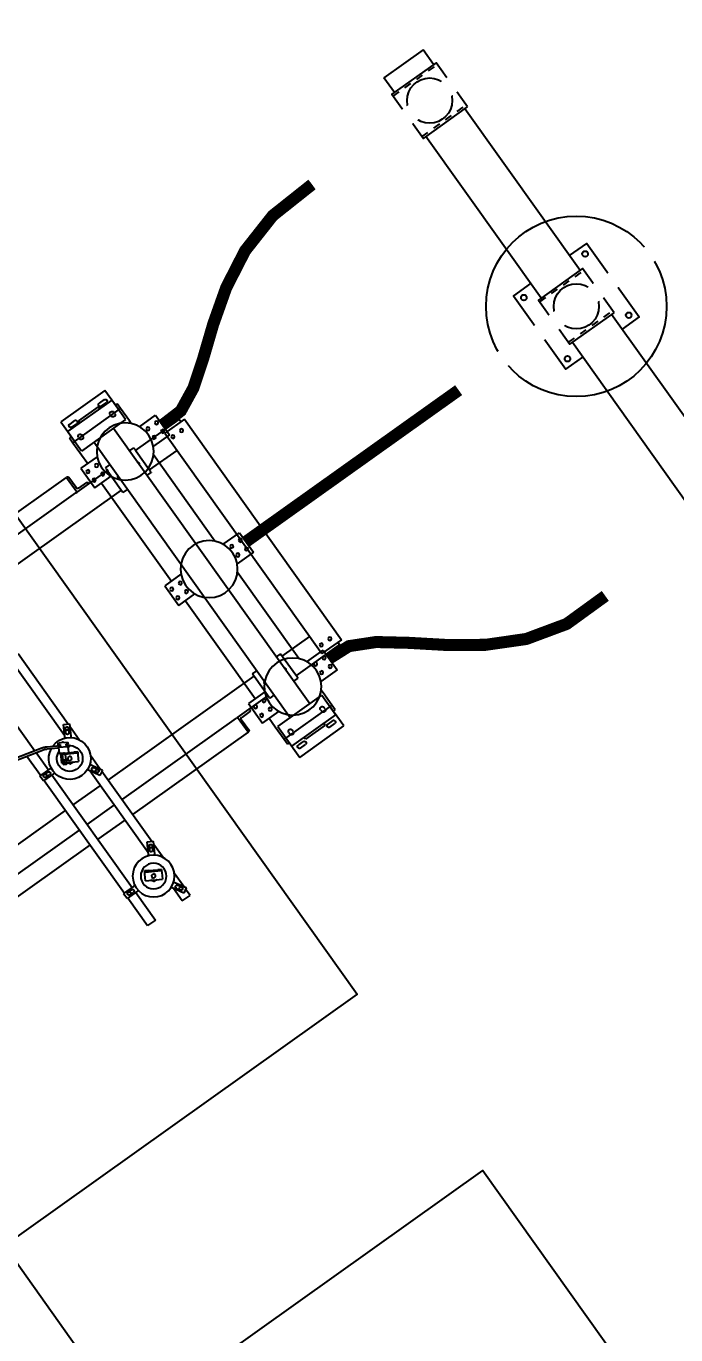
# Model space of a CAD drawing. Header units: feet. Extents: x 2321988 to 2329858, y 6722724 to 6730499.
# Drawn here: x 2326042.32 to 2326051.32, y 6726818.17 to 6726836.3 of the extents above; entities that cross this region are included whole.
import ezdxf

# ---------------------------------------------------------------- set-up
doc = ezdxf.new("R2010")
doc.units = ezdxf.units.FT
doc.header["$MEASUREMENT"] = 0
doc.header["$PDSIZE"] = 5
doc.linetypes.add('Midpoint Site Plan$0$HIDDEN', pattern=[0.375, 0.25, -0.125])
for name, color, linetype in [('BESS Dimensions', 3, 'Continuous'), ('C-BESS-EQUIPMENT', 255, 'Continuous'), ('Midpoint Site Plan$0$C-SWIR', 8, 'Continuous')]:
    doc.layers.add(name, color=color, linetype=linetype)
doc.styles.add('TG_DIMS', font='arial.ttf')
doc.dimstyles.new('TG-PROPOSED-ANNO', dxfattribs={"dimtxt": 0.1, "dimasz": 0.1, "dimexe": 0.05, "dimexo": 0.05, "dimgap": 0.02, "dimtad": 0, "dimtih": 1, "dimtoh": 1, "dimdsep": 46, "dimtxsty": 'TG_DIMS', "dimcen": 0, "dimclrd": 256, "dimclre": 256, "dimclrt": 256, "dimaunit": 1, "dimadec": 6, "dimazin": 2, "dimtfac": 1, "dimtofl": 0, "dimtmove": 1, "dimatfit": 3, "dimfxl": 1, "dimtolj": 1, "dimtzin": 0, "dimarcsym": 0})

# ---------------------------------------------------------------- blocks, each defined once
blk = doc.blocks.new('Midpoint Site Plan$0$GA 34.5kV 10MVAR Cap Bank top')
at = {"color": 0}
for p, q in [((51.81, 42.49), (50.23, 42.49)), ((50.23, 36.86), (50.23, 42.49)), ((51.81, 36.86), (51.81, 42.49)), ((58.24, 41.58), (57.2, 39.77)), ((57.31, 42.49), (58.89, 42.49)), ((57.31, 42.49), (57.31, 39.96)), ((58.24, 41.58), (58.25, 41.59)), ((59.12, 41.09), (58.25, 41.59)), ((58.89, 42.49), (58.89, 41.22)), ((57.2, 39.76), (57.1, 39.59)), ((57.2, 39.77), (57.2, 39.76)), ((57.72, 40.23), (58.07, 40.83)), ((57.96, 39.09), (58.06, 39.26)), ((58.06, 39.26), (58.07, 39.27)), ((58.07, 39.27), (59.11, 41.08)), ((58.55, 40.55), (58.21, 39.95)), ((58.89, 40.69), (58.89, 37.97)), ((59.12, 41.09), (59.11, 41.08)), ((54.27, 36.21), (56.71, 37.62)), ((57.25, 36.68), (56.71, 37.62)), ((50.06, 36.86), (50.08, 36.86)), ((50.06, 36.86), (50.06, 35.86)), ((50.08, 35.86), (50.06, 35.86)), ((52.16, 36.86), (50.08, 36.86)), ((50.08, 35.86), (52.16, 35.86)), ((50.23, 12.86), (50.23, 35.86)), ((50.81, 36.64), (51.5, 36.64)), ((51.5, 36.08), (50.81, 36.08)), ((51.81, 12.86), (51.81, 35.86)), ((52.17, 36.86), (52.16, 36.86)), ((52.16, 35.86), (52.17, 35.86)), ((52.37, 36.86), (52.17, 36.86)), ((52.17, 35.86), (52.37, 35.86)), ((54.27, 36.21), (54.81, 35.27)), ((54.81, 35.27), (54.99, 34.97)), ((54.99, 34.97), (55.53, 35.28)), ((54.99, 34.97), (55.08, 34.8)), ((55.62, 35.12), (55.08, 34.8)), ((55.43, 36.36), (55.62, 36.68)), ((55.62, 36.04), (55.43, 36.36)), ((55.53, 35.28), (56.88, 36.06)), ((55.62, 36.68), (56, 36.68)), ((56, 36.04), (55.62, 36.04)), ((55.62, 35.12), (56.98, 35.9)), ((56, 36.68), (56.19, 36.36)), ((56.19, 36.36), (56, 36.04)), ((56.88, 36.06), (57.43, 36.38)), ((57.52, 36.22), (56.98, 35.9)), ((57.43, 36.38), (57.25, 36.68)), ((57.52, 36.22), (57.43, 36.38)), ((57.1, 33.13), (57.2, 32.96)), ((57.2, 32.96), (57.2, 32.95)), ((57.2, 32.95), (58.24, 31.14)), ((57.31, 32.76), (57.31, 15.96)), ((58.06, 33.46), (57.96, 33.63)), ((58.07, 33.45), (58.06, 33.46)), ((59.11, 31.64), (58.07, 33.45)), ((58.21, 32.77), (58.55, 32.17)), ((58.89, 34.75), (58.89, 32.03)), ((58.07, 31.89), (57.72, 32.49)), ((58.25, 31.13), (58.24, 31.14)), ((58.25, 31.13), (59.12, 31.63)), ((58.89, 31.5), (58.89, 17.22)), ((59.11, 31.64), (59.12, 31.63)), ((87.06, 32.12), (96.06, 32.12)), ((87.06, 28.12), (87.06, 32.12)), ((89.56, 32.49), (89.56, 32.12)), ((93.56, 32.49), (89.56, 32.49)), ((93.56, 32.49), (93.56, 32.12)), ((96.06, 28.12), (96.06, 32.12)), ((87.97, 29.96), (87.97, 30.27)), ((88.65, 30.27), (88.65, 29.96)), ((94.47, 29.96), (94.47, 30.27)), ((95.15, 30.27), (95.15, 29.96)), ((87.06, 28.12), (96.06, 28.12)), ((89.56, 28.12), (89.56, -28.13)), ((93.56, 28.12), (93.56, -28.13)), ((50.23, 25.99), (24.24, 25.99)), ((57.31, 25.99), (51.81, 25.99)), ((82.5, 25.99), (58.89, 25.99)), ((82.6, 25.99), (82.5, 25.99)), ((82.5, 25.99), (82.5, 22.99)), ((82.8, 23.68), (82.8, 25.74)), ((24.69, 22.99), (50.23, 22.99)), ((51.81, 22.99), (57.31, 22.99)), ((58.89, 22.99), (82.24, 22.99)), ((82.5, 22.99), (82.24, 22.99)), ((82.5, 22.99), (82.97, 22.99)), ((82.97, 22.99), (88.69, 22.99)), ((84.71, 23.37), (83.05, 23.37)), ((84.92, 22.99), (84.92, 23.12)), ((89.56, 23.49), (88.69, 23.49)), ((88.69, 23.49), (88.69, 23.46)), ((88.69, 23.36), (88.69, 23.46)), ((88.69, 23.36), (88.69, 23.15)), ((88.69, 23.15), (88.69, 22.87)), ((88.69, 22.87), (88.69, 19.12)), ((94.44, 23.49), (93.56, 23.49)), ((94.44, 23.49), (94.44, 23.46)), ((94.44, 23.36), (94.44, 23.46)), ((94.44, 23.36), (94.44, 23.15)), ((94.44, 23.15), (94.44, 22.87)), ((94.44, 22.99), (103.31, 22.99)), ((94.44, 22.87), (94.44, 19.12)), ((104.06, 22.49), (100.06, 22.49)), ((100.06, -22.51), (100.06, 22.49)), ((103.31, 22.49), (103.31, 22.99)), ((104.06, -22.51), (104.06, 22.49)), ((28.89, 18.99), (50.23, 18.99)), ((51.81, 18.99), (57.31, 18.99)), ((58.24, 17.58), (57.2, 15.77)), ((58.24, 17.58), (58.25, 17.59)), ((59.12, 17.09), (58.25, 17.59)), ((58.89, 18.99), (88.69, 18.99)), ((88.69, 19.12), (88.69, 18.83)), ((88.69, 18.83), (88.69, 18.62)), ((88.69, 18.52), (88.69, 18.62)), ((88.69, 18.52), (88.69, 18.49)), ((89.56, 18.49), (88.69, 18.49)), ((94.44, 18.49), (93.56, 18.49)), ((94.44, 19.12), (94.44, 18.83)), ((94.44, 18.99), (100.06, 18.99)), ((94.44, 18.83), (94.44, 18.62)), ((94.44, 18.52), (94.44, 18.62)), ((94.44, 18.52), (94.44, 18.49)), ((57.2, 15.76), (57.1, 15.59)), ((57.2, 15.77), (57.2, 15.76)), ((57.72, 16.23), (58.07, 16.83)), ((57.96, 15.09), (58.06, 15.26)), ((58.06, 15.26), (58.07, 15.27)), ((58.07, 15.27), (59.11, 17.08)), ((58.55, 16.55), (58.21, 15.95)), ((58.89, 16.69), (58.89, 13.97)), ((59.12, 17.09), (59.11, 17.08)), ((55.05, 12.67), (56.71, 13.62)), ((57.25, 12.68), (56.71, 13.62)), ((50.06, 12.86), (50.08, 12.86)), ((50.06, 12.86), (50.06, 11.86)), ((50.08, 11.86), (50.06, 11.86)), ((52.16, 12.86), (50.08, 12.86)), ((50.08, 11.86), (52.16, 11.86)), ((50.23, 7.9), (50.23, 11.86)), ((50.81, 12.64), (51.5, 12.64)), ((51.5, 12.08), (50.81, 12.08)), ((51.81, 8.31), (51.81, 11.86)), ((52.17, 12.86), (52.16, 12.86)), ((52.16, 11.86), (52.17, 11.86)), ((52.37, 12.86), (52.17, 12.86)), ((52.17, 11.86), (52.37, 11.86)), ((54.27, 12.21), (54.41, 12.29)), ((54.27, 12.21), (54.81, 11.27)), ((54.54, 12.44), (54.37, 12.35)), ((54.39, 12.32), (54.58, 12)), ((54.41, 12.53), (54.48, 12.41)), ((54.42, 12.57), (54.8, 12.79)), ((54.86, 12.63), (54.54, 12.44)), ((55.29, 12.37), (54.54, 11.94)), ((54.54, 11.94), (54.6, 11.83)), ((55.36, 12.26), (54.6, 11.83)), ((54.72, 12.51), (54.9, 12.18)), ((54.76, 11.92), (55.23, 11.11)), ((54.81, 11.27), (54.99, 10.97)), ((54.85, 12.78), (54.92, 12.66)), ((55.02, 12.72), (54.86, 12.63)), ((55.48, 11.04), (54.95, 10.73)), ((54.99, 10.97), (55.53, 11.28)), ((54.99, 10.97), (55.08, 10.8)), ((55.04, 12.69), (55.23, 12.37)), ((55.2, 12.17), (55.67, 11.36)), ((55.36, 12.26), (55.29, 12.37)), ((55.43, 12.36), (55.62, 12.68)), ((55.62, 12.04), (55.43, 12.36)), ((55.62, 11.12), (55.48, 11.04)), ((55.53, 11.28), (56.88, 12.06)), ((55.62, 12.68), (56, 12.68)), ((56, 12.04), (55.62, 12.04)), ((55.62, 11.12), (56.98, 11.9)), ((56, 12.68), (56.19, 12.36)), ((56.19, 12.36), (56, 12.04)), ((56.69, 10.58), (56.22, 11.39)), ((56.88, 12.06), (57.43, 12.38)), ((57.52, 12.22), (56.98, 11.9)), ((57.43, 12.38), (57.25, 12.68)), ((57.52, 12.22), (57.43, 12.38)), ((53.68, 8.9), (55.26, 9.81)), ((53.87, 8.57), (55.77, 9.67)), ((54.92, 10.64), (55.39, 9.83)), ((55.25, 9.83), (55.23, 9.86)), ((55.25, 9.83), (55.29, 9.76)), ((55.39, 9.58), (55.29, 9.76)), ((55.39, 9.83), (55.4, 9.82)), ((55.44, 9.57), (55.46, 9.58)), ((55.46, 9.58), (55.63, 9.68)), ((55.48, 9.81), (56.67, 10.5)), ((55.56, 9.43), (55.59, 9.36)), ((55.57, 9.47), (55.7, 9.52)), ((55.57, 9.4), (55.57, 9.4)), ((55.64, 9.79), (55.59, 9.87)), ((55.61, 9.34), (55.59, 9.36)), ((55.61, 9.34), (55.63, 9.3)), ((55.63, 9.68), (55.65, 9.69)), ((55.63, 9.3), (55.67, 9.24)), ((55.63, 9.3), (55.63, 9.3)), ((55.84, 9.56), (55.64, 9.9)), ((55.64, 9.79), (55.67, 9.74)), ((55.67, 9.24), (55.68, 9.21)), ((55.7, 9.52), (55.7, 9.52)), ((55.72, 9.2), (56.38, 9.46)), ((56.51, 10.4), (56.7, 10.06)), ((56.52, 9.53), (57.08, 9.99)), ((56.56, 10.43), (56.61, 10.35)), ((56.64, 10.3), (56.61, 10.35)), ((56.64, 10.17), (56.95, 10.35)), ((56.68, 10.29), (56.71, 10.3)), ((56.7, 10.57), (56.69, 10.58)), ((56.71, 10.3), (56.87, 10.4)), ((56.75, 10.74), (56.76, 10.71)), ((56.81, 10.63), (56.76, 10.71)), ((56.81, 10.63), (56.91, 10.45)), ((56.81, 10.16), (56.92, 10.25)), ((56.81, 10.16), (56.81, 10.16)), ((56.87, 10.4), (56.9, 10.41)), ((56.95, 10.35), (56.91, 10.42)), ((57, 10.17), (56.96, 10.24)), ((57, 10.17), (57.01, 10.15)), ((57.03, 10.11), (57.01, 10.15)), ((57.04, 10.11), (57.03, 10.11)), ((57.07, 10.05), (57.04, 10.11)), ((57.08, 10.03), (57.07, 10.05)), ((57.1, 9.13), (57.2, 8.96)), ((57.2, 8.96), (57.2, 8.95)), ((57.2, 8.95), (58.24, 7.14)), ((57.31, 8.76), (57.31, -8.04)), ((58.06, 9.46), (57.96, 9.63)), ((58.07, 9.45), (58.06, 9.46)), ((59.11, 7.64), (58.07, 9.45)), ((58.21, 8.77), (58.55, 8.17)), ((58.89, 10.75), (58.89, 8.03)), ((26.27, 1.76), (52.95, 8.6)), ((26.31, 1.38), (53.04, 8.24)), ((51.81, -11.14), (51.81, 7.92)), ((58.07, 7.89), (57.72, 8.49)), ((58.25, 7.13), (58.24, 7.14)), ((58.25, 7.13), (59.12, 7.63)), ((58.89, 7.5), (58.89, -6.78)), ((59.11, 7.64), (59.12, 7.63)), ((58.89, -19.01), (88.69, -19.01)), ((88.69, -18.51), (89.56, -18.51)), ((88.69, -18.54), (88.69, -18.51)), ((88.69, -18.54), (88.69, -18.64)), ((88.69, -18.85), (88.69, -18.64)), ((88.69, -19.13), (88.69, -18.85)), ((88.69, -22.88), (88.69, -19.13)), ((93.56, -18.51), (94.44, -18.51)), ((94.44, -18.54), (94.44, -18.51)), ((94.44, -18.54), (94.44, -18.64)), ((94.44, -18.85), (94.44, -18.64)), ((94.44, -19.13), (94.44, -18.85)), ((94.44, -19.01), (100.06, -19.01)), ((94.44, -22.88), (94.44, -19.13)), ((58.89, -23.01), (82.24, -23.01)), ((82.24, -23.01), (82.5, -23.01)), ((82.5, -23.01), (82.97, -23.01)), ((82.5, -26.01), (82.5, -23.01)), ((82.8, -23.7), (82.8, -25.76)), ((82.97, -23.01), (88.69, -23.01)), ((84.71, -23.38), (83.05, -23.38)), ((84.92, -23.01), (84.92, -23.13)), ((88.69, -23.17), (88.69, -22.88)), ((88.69, -23.38), (88.69, -23.17)), ((88.69, -23.38), (88.69, -23.48)), ((88.69, -23.51), (88.69, -23.48)), ((88.69, -23.51), (89.56, -23.51)), ((93.56, -23.51), (94.44, -23.51)), ((94.44, -23.17), (94.44, -22.88)), ((94.44, -23.01), (103.31, -23.01)), ((94.44, -23.38), (94.44, -23.17)), ((94.44, -23.38), (94.44, -23.48)), ((94.44, -23.51), (94.44, -23.48)), ((104.06, -22.51), (100.06, -22.51)), ((103.31, -22.51), (103.31, -23.01)), ((58.89, -26.01), (82.5, -26.01)), ((82.6, -26.01), (82.5, -26.01)), ((96.06, -28.13), (87.06, -28.13)), ((87.06, -28.13), (87.06, -32.13)), ((96.06, -28.13), (96.06, -32.13)), ((87.97, -30.29), (87.97, -29.98)), ((88.65, -29.98), (88.65, -30.29)), ((94.47, -30.29), (94.47, -29.98)), ((95.15, -29.98), (95.15, -30.29)), ((96.06, -32.13), (87.06, -32.13)), ((89.56, -32.13), (89.56, -32.51)), ((93.56, -32.51), (89.56, -32.51)), ((93.56, -32.13), (93.56, -32.51))]:
    blk.add_line(p, q, dxfattribs=at)
at = {"color": 0, "ltscale": 0.114173}
for p, q in [((87.06, 34.4), (96.06, 34.4)), ((96.06, -34.1), (87.06, -34.1))]:
    blk.add_line(p, q, dxfattribs=at)
at = {"color": 0, "ltscale": 0.050688}
for p, q in [((87.06, 30.4), (87.06, 34.4)), ((96.06, 34.4), (96.06, 30.4)), ((85.31, 22.15), (85.31, 26.15)), ((100.56, 22.15), (100.56, 26.15)), ((85.31, -1.85), (85.31, 2.15)), ((100.56, -1.85), (100.56, 2.15)), ((85.31, -25.85), (85.31, -21.85)), ((100.56, -25.85), (100.56, -21.85)), ((87.06, -34.1), (87.06, -30.1)), ((96.06, -30.1), (96.06, -34.1))]:
    blk.add_line(p, q, dxfattribs=at)
at = {"color": 0, "ltscale": 0.012597}
for p, q in [((88.06, 33.21), (89.06, 33.21)), ((94.06, 33.21), (95.06, 33.21)), ((86.69, 30.4), (86.69, 31.4)), ((89.06, 32.58), (88.06, 32.58)), ((95.06, 32.58), (94.06, 32.58)), ((96.44, 31.4), (96.44, 30.4)), ((88.06, -32.29), (89.06, -32.29)), ((94.06, -32.29), (95.06, -32.29)), ((89.06, -32.92), (88.06, -32.92)), ((95.06, -32.92), (94.06, -32.92))]:
    blk.add_line(p, q, dxfattribs=at)
at = {"color": 0, "ltscale": 0.004661}
for p, q in [((86.69, 31.4), (87.06, 31.4)), ((96.06, 31.4), (96.44, 31.4)), ((87.06, -31.1), (86.69, -31.1)), ((96.44, -31.1), (96.06, -31.1))]:
    blk.add_line(p, q, dxfattribs=at)
at = {"color": 0, "ltscale": 0.123695}
for p, q in [((96.44, 30.4), (86.69, 30.4)), ((86.69, -30.1), (96.44, -30.1))]:
    blk.add_line(p, q, dxfattribs=at)
at = {"color": 0, "ltscale": 0.049761}
for p, q in [((86.69, 27.9), (86.69, 30.4)), ((96.44, 30.4), (96.44, 27.9)), ((86.69, -30.1), (86.69, -27.6)), ((96.44, -27.6), (96.44, -30.1))]:
    blk.add_line(p, q, dxfattribs=at)
at = {"color": 0, "ltscale": 0.04201}
for p, q in [((85.31, 26.15), (88.63, 26.15)), ((100.56, 26.15), (97.24, 26.15)), ((88.63, 22.15), (85.31, 22.15)), ((97.24, 22.15), (100.56, 22.15)), ((85.31, 2.15), (88.63, 2.15)), ((100.56, 2.15), (97.24, 2.15)), ((88.63, -1.85), (85.31, -1.85)), ((97.24, -1.85), (100.56, -1.85)), ((85.31, -21.85), (88.63, -21.85)), ((100.56, -21.85), (97.24, -21.85)), ((88.63, -25.85), (85.31, -25.85)), ((97.24, -25.85), (100.56, -25.85))]:
    blk.add_line(p, q, dxfattribs=at)
at = {"color": 0, "ltscale": 0.02212}
for p, q in [((86.69, 26.15), (86.69, 27.9)), ((86.69, -27.6), (86.69, -25.85))]:
    blk.add_line(p, q, dxfattribs=at)
at = {"color": 0, "ltscale": 0.00674}
for p, q in [((96.44, 27.9), (96.44, 27.36)), ((96.44, -27.07), (96.44, -27.6))]:
    blk.add_line(p, q, dxfattribs=at)
at = {"color": 0, "ltscale": 0.253839}
for p, q in [((86.69, 2.15), (86.69, 22.15)), ((86.69, -21.85), (86.69, -1.85))]:
    blk.add_line(p, q, dxfattribs=at)
at = {"color": 0, "ltscale": 0.223079}
for p, q in [((96.44, 20.93), (96.44, 3.36)), ((96.44, -3.07), (96.44, -20.64))]:
    blk.add_line(p, q, dxfattribs=at)
at = {"color": 0, "ltscale": 0.01258}
for p, q in [((86.69, -31.1), (86.69, -30.1)), ((96.44, -30.1), (96.44, -31.1))]:
    blk.add_line(p, q, dxfattribs=at)
at = {"color": 0}
for centre, radius in [((55.81, 36.36), 3.48), ((55.81, 36.36), 2.14), ((100.81, 21.24), 0.281), ((102.56, 21.24), 0.281), ((100.81, -21.26), 0.281), ((102.56, -21.26), 0.281)]:
    blk.add_circle(centre, radius, dxfattribs=at)
at = {"color": 0, "ltscale": 0.481257}
for centre in [(92.94, 24.15), (92.94, 0.15), (92.94, -23.85)]:
    blk.add_circle(centre, 4.75, dxfattribs=at)
at = {"color": 0, "ltscale": 0.022317}
for centre in [(85.94, 25.02), (87.69, 25.02), (98.19, 25.02), (99.94, 25.02), (85.94, 23.27), (87.69, 23.27), (98.19, 23.27), (99.94, 23.27), (85.94, 1.02), (87.69, 1.02), (98.19, 1.02), (99.94, 1.02), (85.94, -0.73), (87.69, -0.73), (98.19, -0.73), (99.94, -0.73), (85.94, -22.98), (87.69, -22.98), (98.19, -22.98), (99.94, -22.98), (85.94, -24.73), (87.69, -24.73), (98.19, -24.73), (99.94, -24.73)]:
    blk.add_circle(centre, 0.281, dxfattribs=at)
at = {"color": 0}
for centre, radius, start, end in [((57.97, 40.09), 0.281, 150, 330), ((58.31, 40.69), 0.281, 0.013, 328.7818), ((58.31, 40.69), 0.281, 330, 150), ((55.81, 36.36), 0.813, 90, 150), ((55.81, 36.36), 0.813, 82.4595, 90), ((50.81, 36.36), 0.281, 90, 270), ((50.81, 36.36), 0.281, 270, 90), ((51.5, 36.36), 0.281, 270, 90), ((55.81, 36.36), 0.813, 150, 157.5405), ((57.97, 32.63), 0.281, 30, 210), ((58.31, 32.03), 0.281, 31.2182, 359.987), ((58.31, 32.03), 0.281, 210, 30), ((88.31, 30.27), 0.344, 0, 180), ((94.81, 30.27), 0.344, 0, 180), ((88.31, 29.96), 0.344, 180, 0), ((94.81, 29.96), 0.344, 180, 0), ((89.78, 20.99), 0.344, 129.5212, 230.4788), ((89.81, 20.99), 0.344, 136.6141, 223.3859), ((93.34, 20.99), 0.344, 309.5212, 50.4788), ((93.31, 20.99), 0.344, 316.6141, 43.3859), ((55.81, 12.36), 3.48, 251.652, 243.8272), ((57.97, 16.09), 0.281, 150, 330), ((58.31, 16.69), 0.281, 0.013, 328.7818), ((58.31, 16.69), 0.281, 330, 150), ((55.81, 12.36), 2.14, 300, 250.5934), ((55.81, 12.36), 0.813, 90, 150), ((55.81, 12.36), 0.813, 82.4595, 90), ((50.81, 12.36), 0.281, 90, 270), ((50.81, 12.36), 0.281, 270, 90), ((51.5, 12.36), 0.281, 270, 90), ((54.44, 12.55), 0.0312, 120, 210), ((54.82, 12.77), 0.0312, 30, 120), ((55.81, 12.36), 0.813, 150, 157.5405), ((56.17, 11.36), 0.0625, 30, 120), ((54.98, 10.67), 0.0625, 120, 210), ((55.28, 9.9), 0.0625, 120, 210), ((55.22, 10), 0.0625, 300, 30), ((55.45, 9.86), 0.0625, 210, 300), ((55.42, 9.6), 0.0313, 210, 300), ((55.58, 9.44), 0.0312, 110.8061, 210), ((55.64, 9.72), 0.0312, 300, 30), ((56.63, 10.82), 0.0625, 210, 300), ((56.67, 10.31), 0.0312, 210, 300), ((56.69, 10.71), 0.0625, 30, 120), ((56.64, 10.55), 0.0625, 300, 30), ((56.88, 10.44), 0.0313, 300, 30), ((56.94, 10.22), 0.0312, 30, 129.1939), ((57.97, 8.63), 0.281, 30, 210), ((58.31, 8.03), 0.281, 31.2182, 359.987), ((58.31, 8.03), 0.281, 210, 30), ((89.78, -21.01), 0.344, 129.5212, 230.4788), ((89.81, -21.01), 0.344, 136.6141, 223.3859), ((93.34, -21.01), 0.344, 309.5212, 50.4788), ((93.31, -21.01), 0.344, 316.6141, 43.3859), ((88.31, -29.98), 0.344, 0, 180), ((88.31, -30.29), 0.344, 180, 0), ((94.81, -29.98), 0.344, 0, 180), ((94.81, -30.29), 0.344, 180, 0)]:
    blk.add_arc(centre, radius, start, end, dxfattribs=at)
at = {"color": 0, "ltscale": 0.012365}
for centre, start, end in [((88.06, 32.9), 90, 270), ((89.06, 32.9), 270, 90), ((94.06, 32.9), 90, 270), ((95.06, 32.9), 270, 90), ((88.06, -32.6), 90, 270), ((89.06, -32.6), 270, 90), ((94.06, -32.6), 90, 270), ((95.06, -32.6), 270, 90)]:
    blk.add_arc(centre, 0.313, start, end, dxfattribs=at)
at = {"color": 0}
for centre, major_axis, ratio, start_param, end_param in [((82.6, 25.74), (0, 0.25), 0.806873, 4.712389, 6.283185), ((83.05, 23.68), (0, -0.313), 0.806873, 4.712389, 6.283185), ((84.71, 23.12), (0, 0.25), 0.806873, 4.712389, 6.283185), ((55.45, 9.85), (-0.0541, -0.0313), 0.898891, 0, 1.570796), ((56.85, 10.51), (0.094, -0.163), 0.000299, 1.146788, 1.146797), ((83.05, -23.7), (0, 0.313), 0.806873, 0, 1.570796), ((84.71, -23.13), (0, -0.25), 0.806873, 0, 1.570796), ((82.6, -25.76), (0, -0.25), 0.806873, 0, 1.570796)]:
    blk.add_ellipse(centre, major_axis=major_axis, ratio=ratio, start_param=start_param, end_param=end_param, dxfattribs=at)
for points, weights in [([(55.34, 37.17), (55.22, 36.95), (55.11, 36.77)], [1, 1.03795484931, 1]), ([(55.81, 37.17), (55.59, 37.17), (55.34, 37.17)], [1, 1.03795484931, 1]), ([(55.93, 37.17), (55.87, 37.17), (55.81, 37.17)], [1.01475228365, 1.01002296794, 1]), ([(55.11, 36.77), (55.08, 36.72), (55.05, 36.66)], [1, 1.01002296794, 1.01475228365]), ([(55.34, 13.17), (55.22, 12.95), (55.11, 12.77)], [1, 1.03795484931, 1]), ([(55.81, 13.17), (55.59, 13.17), (55.34, 13.17)], [1, 1.03795484931, 1]), ([(55.93, 13.17), (55.87, 13.17), (55.81, 13.17)], [1.01475228365, 1.01002296794, 1]), ([(54.39, 12.32), (54.37, 12.35), (54.37, 12.35)], [1, 1.0379548493, 1]), ([(54.54, 12.44), (54.46, 12.4), (54.39, 12.32)], [1, 1.0379548493, 1]), ([(54.72, 12.51), (54.61, 12.48), (54.54, 12.44)], [1, 1.0379548493, 1]), ([(54.58, 12), (54.68, 12.02), (54.76, 12.06)], [1, 1.0379548493, 1]), ([(54.59, 11.97), (54.59, 11.97), (54.58, 12)], [1, 1.0379548493, 1]), ([(54.86, 12.63), (54.79, 12.58), (54.72, 12.51)], [1, 1.0379548493, 1]), ([(54.76, 12.06), (54.83, 12.1), (54.9, 12.18)], [1, 1.0379548493, 1]), ([(55.04, 12.69), (54.94, 12.67), (54.86, 12.63)], [1, 1.0379548493, 1]), ([(54.9, 12.18), (55, 12.21), (55.08, 12.25)], [1, 1.0379548493, 1]), ([(55.02, 12.72), (55.02, 12.72), (55.04, 12.69)], [1, 1.0379548493, 1]), ([(55.11, 12.77), (55.08, 12.72), (55.05, 12.67)], [1, 1.00913393272, 1.01387165635]), ([(55.08, 12.25), (55.16, 12.29), (55.23, 12.37)], [1, 1.0379548493, 1]), ([(55.23, 12.37), (55.24, 12.34), (55.24, 12.34)], [1, 1.0379548493, 1])]:
    blk.add_rational_spline(points, weights, degree=2, dxfattribs=at)
for points, knots in [([(52.95, 8.6), (53, 8.61), (53.05, 8.63), (53.15, 8.66), (53.2, 8.68), (53.3, 8.71), (53.35, 8.73), (53.45, 8.77), (53.49, 8.8), (53.59, 8.85), (53.63, 8.87), (53.68, 8.9)], [1.7729088, 1.7729088, 1.7729088, 1.7729088, 1.8290679, 1.8290679, 1.885227, 1.885227, 1.9413862, 1.9413862, 1.9975453, 1.9975453, 2.0537045, 2.0537045, 2.0537045, 2.0537045]), ([(55.41, 9.68), (55.41, 9.68), (55.41, 9.68), (55.41, 9.68), (55.41, 9.68), (55.41, 9.68)], [-0.000921585, -0.000921585, -0.000921585, -0.000921585, 0, 0, 0.006684953, 0.006684953, 0.006684953, 0.006684953]), ([(55.41, 9.68), (55.41, 9.68), (55.41, 9.68), (55.41, 9.68), (55.41, 9.68), (55.41, 9.68)], [-0.00645918, -0.00645918, -0.00645918, -0.00645918, 0, 0, 0.000921585, 0.000921585, 0.000921585, 0.000921585]), ([(55.72, 9.2), (55.71, 9.2), (55.71, 9.2), (55.7, 9.2), (55.7, 9.2), (55.69, 9.2), (55.69, 9.2), (55.68, 9.21), (55.68, 9.21), (55.68, 9.21), (55.68, 9.21), (55.68, 9.21)], [0.0000258, 0.0000258, 0.0000258, 0.0000258, 0.023961, 0.023961, 0.0486286, 0.0486286, 0.0745457, 0.0745457, 0.0993212, 0.0993212, 0.1113837, 0.1113837, 0.1113837, 0.1113837]), ([(55.7, 9.52), (55.71, 9.52), (55.72, 9.53), (55.74, 9.54), (55.75, 9.55), (55.76, 9.57), (55.76, 9.58), (55.76, 9.58)], [0, 0, 0, 0, 0.0958358, 0.0958358, 0.1946059, 0.1946059, 0.2452468, 0.2452468, 0.2452468, 0.2452468]), ([(55.77, 9.58), (55.77, 9.59), (55.77, 9.59), (55.77, 9.59), (55.77, 9.6), (55.78, 9.6), (55.78, 9.61), (55.78, 9.61)], [0.0041607, 0.0041607, 0.0041607, 0.0041607, 0.0258111, 0.0258111, 0.056745, 0.056745, 0.1048549, 0.1048549, 0.1048549, 0.1048549]), ([(55.78, 9.61), (55.79, 9.62), (55.79, 9.63), (55.79, 9.64), (55.79, 9.65), (55.78, 9.66)], [0, 0, 0, 0, 0.1360602, 0.1360602, 0.2457997, 0.2457997, 0.2457997, 0.2457997]), ([(56.65, 10.16), (56.65, 10.15), (56.66, 10.15), (56.67, 10.14), (56.67, 10.14), (56.68, 10.14), (56.69, 10.13), (56.69, 10.13)], [0, 0, 0, 0, 0.0910528, 0.0910528, 0.1968078, 0.1968078, 0.246408, 0.246408, 0.246408, 0.246408]), ([(56.69, 10.13), (56.7, 10.13), (56.7, 10.14), (56.72, 10.14), (56.72, 10.14), (56.72, 10.14)], [0, 0, 0, 0, 0.0769323, 0.0769323, 0.1026901, 0.1026901, 0.1026901, 0.1026901]), ([(56.72, 10.14), (56.74, 10.13), (56.75, 10.14), (56.78, 10.14), (56.79, 10.15), (56.8, 10.16), (56.81, 10.16), (56.81, 10.16)], [0, 0, 0, 0, 0.102471, 0.102471, 0.2062311, 0.2062311, 0.2451359, 0.2451359, 0.2451359, 0.2451359]), ([(57.08, 10.03), (57.09, 10.03), (57.09, 10.02), (57.09, 10.02), (57.09, 10.01), (57.09, 10.01), (57.09, 10), (57.09, 10), (57.08, 10), (57.08, 9.99), (57.08, 9.99), (57.08, 9.99)], [0, 0, 0, 0, 0.017166, 0.017166, 0.0424413, 0.0424413, 0.0678684, 0.0678684, 0.0927941, 0.0927941, 0.1113847, 0.1113847, 0.1113847, 0.1113847]), ([(53.04, 8.24), (53.1, 8.25), (53.16, 8.27), (53.27, 8.3), (53.33, 8.32), (53.44, 8.36), (53.49, 8.39), (53.6, 8.43), (53.66, 8.46), (53.76, 8.51), (53.82, 8.54), (53.87, 8.57)], [1.7729088, 1.7729088, 1.7729088, 1.7729088, 1.8290679, 1.8290679, 1.885227, 1.885227, 1.9413862, 1.9413862, 1.9975453, 1.9975453, 2.0537045, 2.0537045, 2.0537045, 2.0537045])]:
    blk.add_open_spline(points, degree=3, knots=knots, dxfattribs=at)
for points in [[(56.52, 9.53), (56.48, 9.5), (56.43, 9.47), (56.38, 9.46)], [(56.72, 10.14), (56.72, 10.14), (56.72, 10.14), (56.72, 10.14)]]:
    blk.add_open_spline(points, degree=3, dxfattribs=at)
blk = doc.blocks.new('*D110')
at = {"layer": 'BESS Dimensions', "lineweight": -2, "transparency": 16777216}
for p, q in [((2325959.342, 6726878.579), (2325907.907, 6726841.932)), ((2325917.781, 6726836.689), (2325957.716, 6726780.639)), ((2326007.722, 6726710.453), (2325967.788, 6726766.503)), ((2326060.888, 6726736.054), (2326009.453, 6726699.407))]:
    blk.add_line(p, q, dxfattribs=at)
at = {"layer": 'BESS Dimensions', "transparency": 16777216}
for points in [[(2325919.139, 6726837.657), (2325916.424, 6726835.722), (2325911.979, 6726844.834)], [(2326009.079, 6726711.42), (2326006.365, 6726709.486), (2326013.525, 6726702.308)]]:
    blk.add_solid(points, dxfattribs=at)
at = {"layer": 'Defpoints', "color": 0, "transparency": 16777216}
for p in [(2325963.414, 6726881.48), (2326064.96, 6726738.955), (2326013.525, 6726702.308)]:
    blk.add_point(p, dxfattribs=at)
at = {"layer": 'BESS Dimensions', "transparency": 16777216, "insert": (2325962.752, 6726773.571), "char_height": 10, "attachment_point": 5, "style": 'TG_DIMS'}
blk.add_mtext("\\A1;175'", dxfattribs=at)

msp = doc.modelspace()

# ---------------------------------------------------------------- linework, layer by layer
at = {"layer": 'C-BESS-EQUIPMENT'}
for p, q in [((2326047.816, 6726835.971), (2326047.273, 6726835.584)), ((2326047.961, 6726835.768), (2326047.816, 6726835.971)), ((2326047.418, 6726835.381), (2326047.273, 6726835.584)), ((2326049.992, 6726832.917), (2326048.396, 6726835.157)), ((2326049.449, 6726832.53), (2326047.853, 6726834.77)), ((2326052.022, 6726830.067), (2326050.427, 6726832.306)), ((2326051.479, 6726829.68), (2326049.884, 6726831.919))]:
    msp.add_line(p, q, dxfattribs=at)
at = {"layer": 'C-BESS-EQUIPMENT', "linetype": 'Midpoint Site Plan$0$HIDDEN', "ltscale": 0.25}
for p, q in [((2326047.402, 6726835.331), (2326048.013, 6726835.766)), ((2326047.801, 6726834.771), (2326048.412, 6726835.206)), ((2326049.433, 6726832.481), (2326050.044, 6726832.916)), ((2326049.832, 6726831.921), (2326050.442, 6726832.356))]:
    msp.add_line(p, q, dxfattribs=at)
at = {"layer": 'C-BESS-EQUIPMENT'}
for points in [[(2326048.43, 6726835.181), (2326047.995, 6726835.792), (2326047.384, 6726835.356), (2326047.819, 6726834.746)], [(2326050.461, 6726832.33), (2326050.025, 6726832.941), (2326049.415, 6726832.506), (2326049.85, 6726831.895)], [(2326030.167, 6726825.7), (2326039.941, 6726832.663), (2326046.904, 6726822.89), (2326037.131, 6726815.926)], [(2326038.871, 6726813.483), (2326048.645, 6726820.446), (2326055.608, 6726810.673), (2326045.835, 6726803.71)]]:
    msp.add_lwpolyline(points, close=True, dxfattribs=at)
at = {"layer": 'C-BESS-EQUIPMENT', "const_width": 0.167}
for points in [[(2326046.278, 6726834.108), (2326045.733, 6726833.675), (2326045.349, 6726833.188), (2326045.088, 6726832.677), (2326044.908, 6726832.17), (2326044.77, 6726831.697), (2326044.634, 6726831.288), (2326044.46, 6726830.971), (2326044.207, 6726830.776)], [(2326048.309, 6726831.258), (2326045.361, 6726829.157)], [(2326050.34, 6726828.407), (2326049.805, 6726828.019), (2326049.244, 6726827.81), (2326048.679, 6726827.729), (2326048.129, 6726827.728), (2326047.617, 6726827.757), (2326047.163, 6726827.768), (2326046.788, 6726827.711), (2326046.514, 6726827.538)]]:
    msp.add_lwpolyline(points, dxfattribs=at)
at = {"layer": 'C-BESS-EQUIPMENT'}
for points in [[(2326049.846, 6726833.121), (2326050.084, 6726833.29), (2326050.809, 6726832.272), (2326050.572, 6726832.103)], [(2326049.303, 6726832.734), (2326049.066, 6726832.565), (2326049.791, 6726831.546), (2326050.029, 6726831.716)]]:
    msp.add_lwpolyline(points, dxfattribs=at)
for centre, radius in [((2326047.907, 6726835.269), 0.313), ((2326049.938, 6726832.418), 1.25), ((2326050.06, 6726833.145), 0.0391), ((2326050.06, 6726833.145), 0.0391), ((2326049.938, 6726832.418), 0.313), ((2326049.211, 6726832.54), 0.0391), ((2326049.211, 6726832.54), 0.0391), ((2326050.664, 6726832.296), 0.0391), ((2326050.664, 6726832.296), 0.0391), ((2326049.816, 6726831.692), 0.0391), ((2326049.816, 6726831.692), 0.0391)]:
    msp.add_circle(centre, radius, dxfattribs=at)

# ---------------------------------------------------------------- block references
at = {"layer": 'C-BESS-EQUIPMENT', "xscale": -0.08333333333333331, "yscale": 0.08333333333333331, "zscale": 0.08333333333333331, "rotation": 215.4689808292026}
msp.add_blockref('Midpoint Site Plan$0$GA 34.5kV 10MVAR Cap Bank top', (2326038.536, 6726824.295), dxfattribs=at)

# ---------------------------------------------------------------- next in the draw order: wipeouts: each hides what was drawn before it
msp.add_wipeout([(2326065.94, 6726843.967), (2326048.239, 6726831.355), (2326048.378, 6726831.16), (2326066.079, 6726843.772)]).dxf.layer = 'C-BESS-EQUIPMENT'

# ---------------------------------------------------------------- next in the draw order: wipeouts: each hides what was drawn before it
msp.add_wipeout([(2326063.909, 6726846.817), (2326046.208, 6726834.206), (2326046.347, 6726834.011), (2326064.048, 6726846.622)]).dxf.layer = 'C-BESS-EQUIPMENT'

# ---------------------------------------------------------------- next in the draw order: wipeouts: each hides what was drawn before it
msp.add_wipeout([(2326067.971, 6726841.116), (2326050.27, 6726828.505), (2326050.409, 6726828.31), (2326068.11, 6726840.921)]).dxf.layer = 'C-BESS-EQUIPMENT'

# ---------------------------------------------------------------- next in the draw order: wipeouts: each hides what was drawn before it
msp.add_wipeout([(2326036.01, 6726881.739), (2326069.714, 6726834.434), (2326069.264, 6726834.114), (2326035.56, 6726881.419)]).dxf.layer = 'C-BESS-EQUIPMENT'

# ---------------------------------------------------------------- next in the draw order: linework, layer by layer
at = {"layer": 'Midpoint Site Plan$0$C-SWIR'}
msp.add_line((2326007.201, 6726868.274), (2326056.719, 6726798.773), dxfattribs=at)

# ---------------------------------------------------------------- next in the draw order: dimensions: what is measured, and where the dimension line sits
at = {"layer": 'BESS Dimensions'}
dim = msp.add_aligned_dim(p1=(2325963.414, 6726881.48), p2=(2326064.96, 6726738.955), distance=-63.155, dimstyle='TG-PROPOSED-ANNO', override={"dimscale": 50, "dimpost": "'"}, dxfattribs=at)
dim.commit()
dim.dimension.update_dxf_attribs({"geometry": '*D110', "text_midpoint": (2325962.752, 6726773.571)})

doc.saveas('drawing.dxf')
